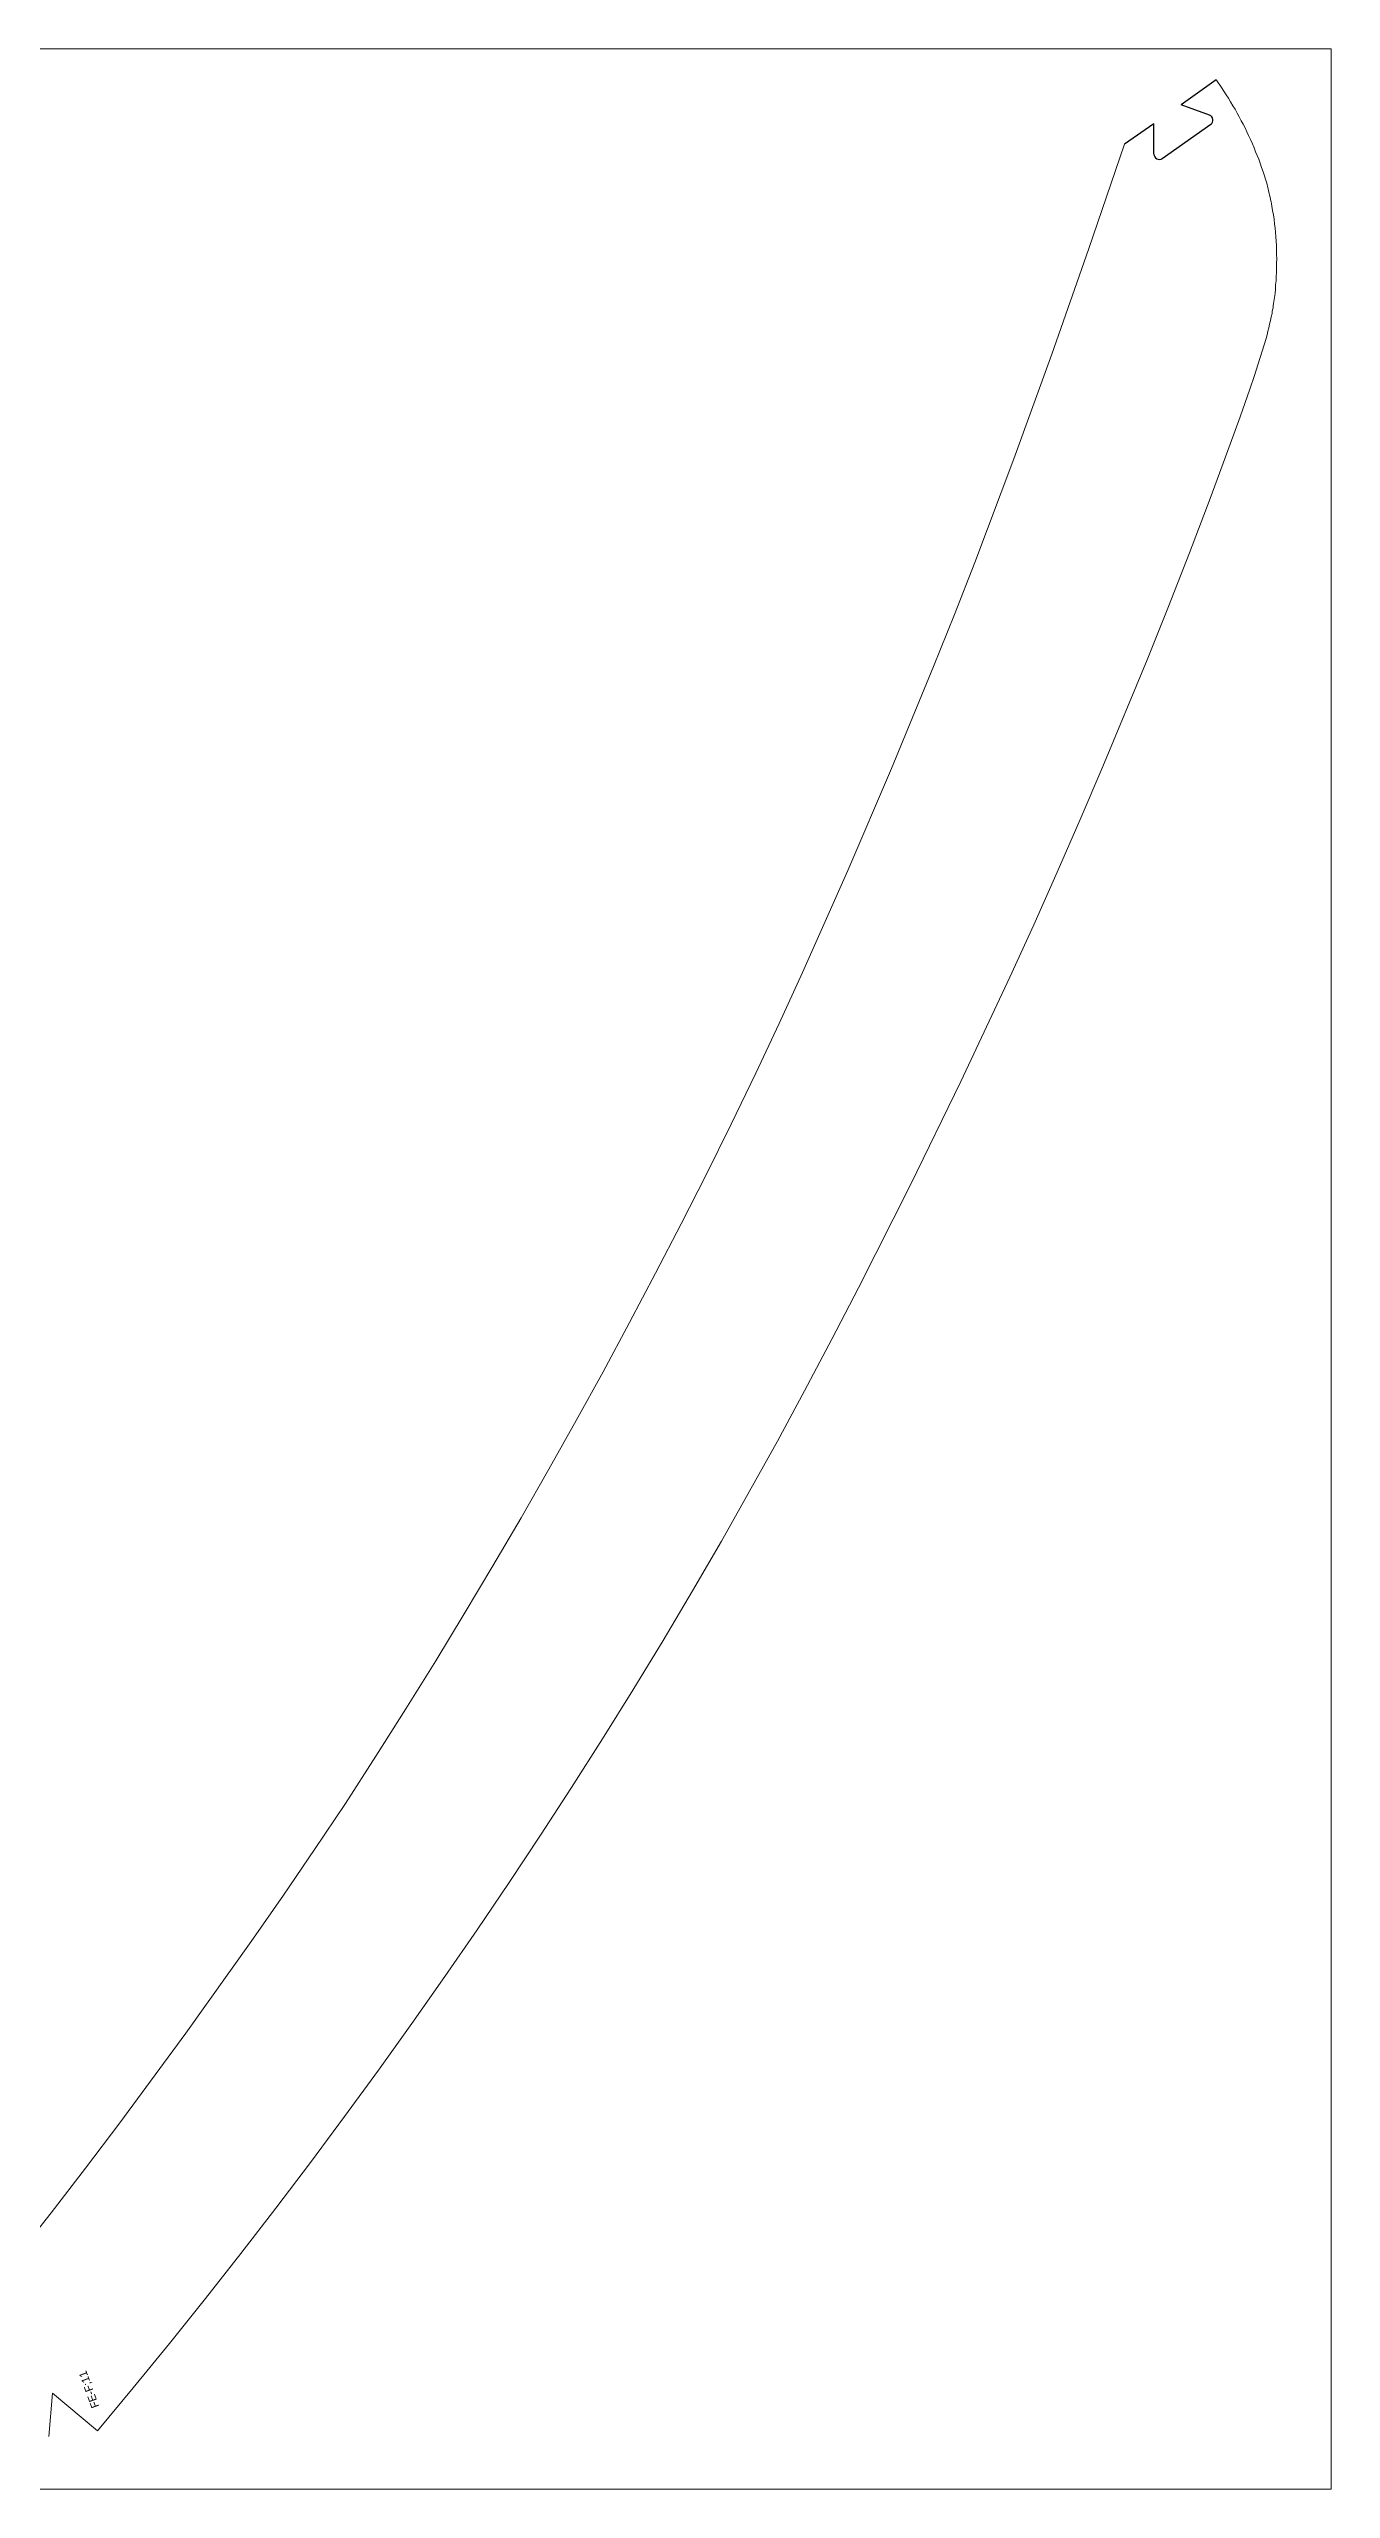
# Model space of a CAD drawing. Header units: millimetres. Extents: x 0 to 7720, y 0 to 5733.
# Drawn here: x 4439 to 5080, y 2966 to 4186 of the extents above; entities that cross this region are included whole.
import ezdxf

# ---------------------------------------------------------------- set-up
doc = ezdxf.new("R2010")
doc.units = ezdxf.units.MM
doc.layers.add('CORTE_6MM', color=1, linetype='Continuous')
doc.layers.add('plate', color=3, linetype='Continuous')

msp = doc.modelspace()

# ---------------------------------------------------------------- linework, layer by layer
at = {"layer": 'CORTE_6MM'}
for p, q in [((5022.5, 4170.4, 349.2), (5004.9, 4158, 349.2)), ((4991.3, 4148.5, 349.2), (4976.6, 4138.2, 349.2)), ((4991.3, 4133.3, 349.2), (4991.3, 4148.5, 349.2)), ((4995.5, 4131.1, 349.2), (5019.8, 4148.2, 349.2)), ((5019.1, 4152.8, 349.2), (5004.9, 4158, 349.2))]:
    msp.add_line(p, q, dxfattribs=at)
at = {"layer": 'CORTE_6MM', "lineweight": 0}
for p, q in [((4438.6, 2992.3, 349.2), (4440.4, 3013.9, 349.2)), ((4440.4, 3013.9, 349.2), (4462.9, 2995.1, 349.2))]:
    msp.add_line(p, q, dxfattribs=at)
for points in [[(5022.5, 4170.4), (5022.7, 4170.2), (5025.1, 4166.6), (5027.4, 4163), (5028.6, 4161.2), (5029.7, 4159.4), (5030.8, 4157.5), (5031.9, 4155.7), (5033, 4153.7), (5034, 4151.9), (5035, 4150), (5036, 4148.2), (5036.9, 4146.4), (5037.8, 4144.5), (5038.7, 4142.6), (5039.7, 4140.6), (5040.6, 4138.5), (5041.4, 4136.5), (5042.2, 4134.5), (5043, 4132.6), (5043.8, 4130.7), (5044.5, 4128.7), (5045.2, 4126.6), (5045.9, 4124.5), (5046.3, 4123.4), (5046.6, 4122.4), (5046.9, 4121.3), (5047.3, 4120.3), (5047.6, 4119.2), (5047.9, 4118.1), (5048.2, 4117.1), (5048.4, 4116), (5048.7, 4114.9), (5049, 4113.8), (5049.2, 4112.8), (5049.5, 4111.7), (5049.7, 4110.6), (5049.9, 4109.5), (5050.1, 4108.4), (5050.3, 4107.3), (5050.7, 4105.1), (5051.1, 4102.9), (5051.4, 4100.7), (5051.7, 4098.5), (5051.9, 4096.3), (5052.2, 4094.2), (5052.3, 4092), (5052.5, 4089.8), (5052.6, 4087.6), (5052.7, 4085.4), (5052.7, 4083.2), (5052.8, 4080.9), (5052.7, 4078.7), (5052.7, 4076.5), (5052.6, 4074.3), (5052.5, 4072), (5052.4, 4070), (5052.2, 4067.9), (5052.1, 4065.8), (5051.9, 4063.7), (5051.6, 4061.7), (5051.5, 4060.6), (5051.3, 4059.6), (5051.2, 4058.6), (5051, 4057.5), (5050.9, 4056.5), (5050.7, 4055.5), (5050.5, 4054.6), (5050.4, 4053.7), (5050, 4051.9), (5049.6, 4050.1), (5049.2, 4048.3), (5048.8, 4046.5), (5048.3, 4044.8), (5047.9, 4043), (5047.4, 4041.2), (5046.5, 4038), (5045.5, 4034.8), (5043.5, 4028.4), (5041.4, 4022.1), (5039.3, 4015.8), (5034.4, 4002), (5029.5, 3988.3), (5019.4, 3961.1), (5009.1, 3934), (4998.6, 3907.2), (4987.9, 3880.4), (4965.8, 3827.1), (4954.5, 3800.6), (4943, 3774.3), (4931.2, 3748), (4919.3, 3721.8), (4894.7, 3669.7), (4869.5, 3618), (4843.6, 3566.6), (4830.2, 3540.8), (4816.6, 3515.1), (4803, 3489.9), (4789.1, 3464.8), (4775, 3439.9), (4760.6, 3415.1), (4745.8, 3390.2), (4730.7, 3365.4), (4715.5, 3341.1), (4700, 3316.8), (4684.5, 3292.9), (4668.8, 3269.2), (4652.8, 3245.6), (4636.7, 3222.2), (4620.2, 3198.7), (4603.4, 3175.4), (4586.5, 3152.3), (4569.4, 3129.3), (4552.1, 3106.4), (4534.6, 3083.8), (4516.9, 3061.2), (4499, 3038.8), (4480.8, 3016.6), (4462.9, 2995.1)], [(4422.5, 3082.2), (4439.7, 3104.1), (4457, 3126.5), (4474.1, 3149.1), (4507.1, 3194), (4539.8, 3239.7), (4555.9, 3262.9), (4571.5, 3285.7), (4586.9, 3308.7), (4602.2, 3332.4), (4617.2, 3356), (4632.1, 3380), (4646.4, 3403.6), (4660.7, 3427.5), (4674.8, 3451.6), (4688.7, 3475.8), (4702.4, 3500.2), (4715.8, 3524.6), (4729.1, 3549.2), (4742.1, 3573.9), (4754.9, 3598.6), (4767.4, 3623), (4779.9, 3648.4), (4792.2, 3673.8), (4803.9, 3698.7), (4815.6, 3724.1), (4838.2, 3775.1), (4860.1, 3826.1), (4881.1, 3877.1), (4891.5, 3903.1), (4901.7, 3929.1), (4921.3, 3981), (4940.2, 4033.3), (4958.6, 4085.6), (4976.6, 4138.2)]]:
    msp.add_lwpolyline(points, dxfattribs=at)
at = {"layer": 'CORTE_6MM'}
for centre, start, end in [((5018.2, 4150.3, 349.2), 305.1132, 70.1053), ((4994, 4133.3, 349.2), 180.1212, 305.1132)]:
    msp.add_arc(centre, 2.66, start, end, dxfattribs=at)
at = {"layer": 'plate', "lineweight": 0}
msp.add_lwpolyline([(2640, 4185.9), (5080, 4185.9), (5080, 2965.9), (2640, 2965.9)], close=True, dxfattribs=at)

# ---------------------------------------------------------------- texts
at = {"lineweight": 0, "insert": (4460.1, 3006), "char_height": 4, "width": 9480.493, "attachment_point": 1, "rotation": 110.0915}
msp.add_mtext('FE-F;11', dxfattribs=at)

doc.saveas('drawing.dxf')
